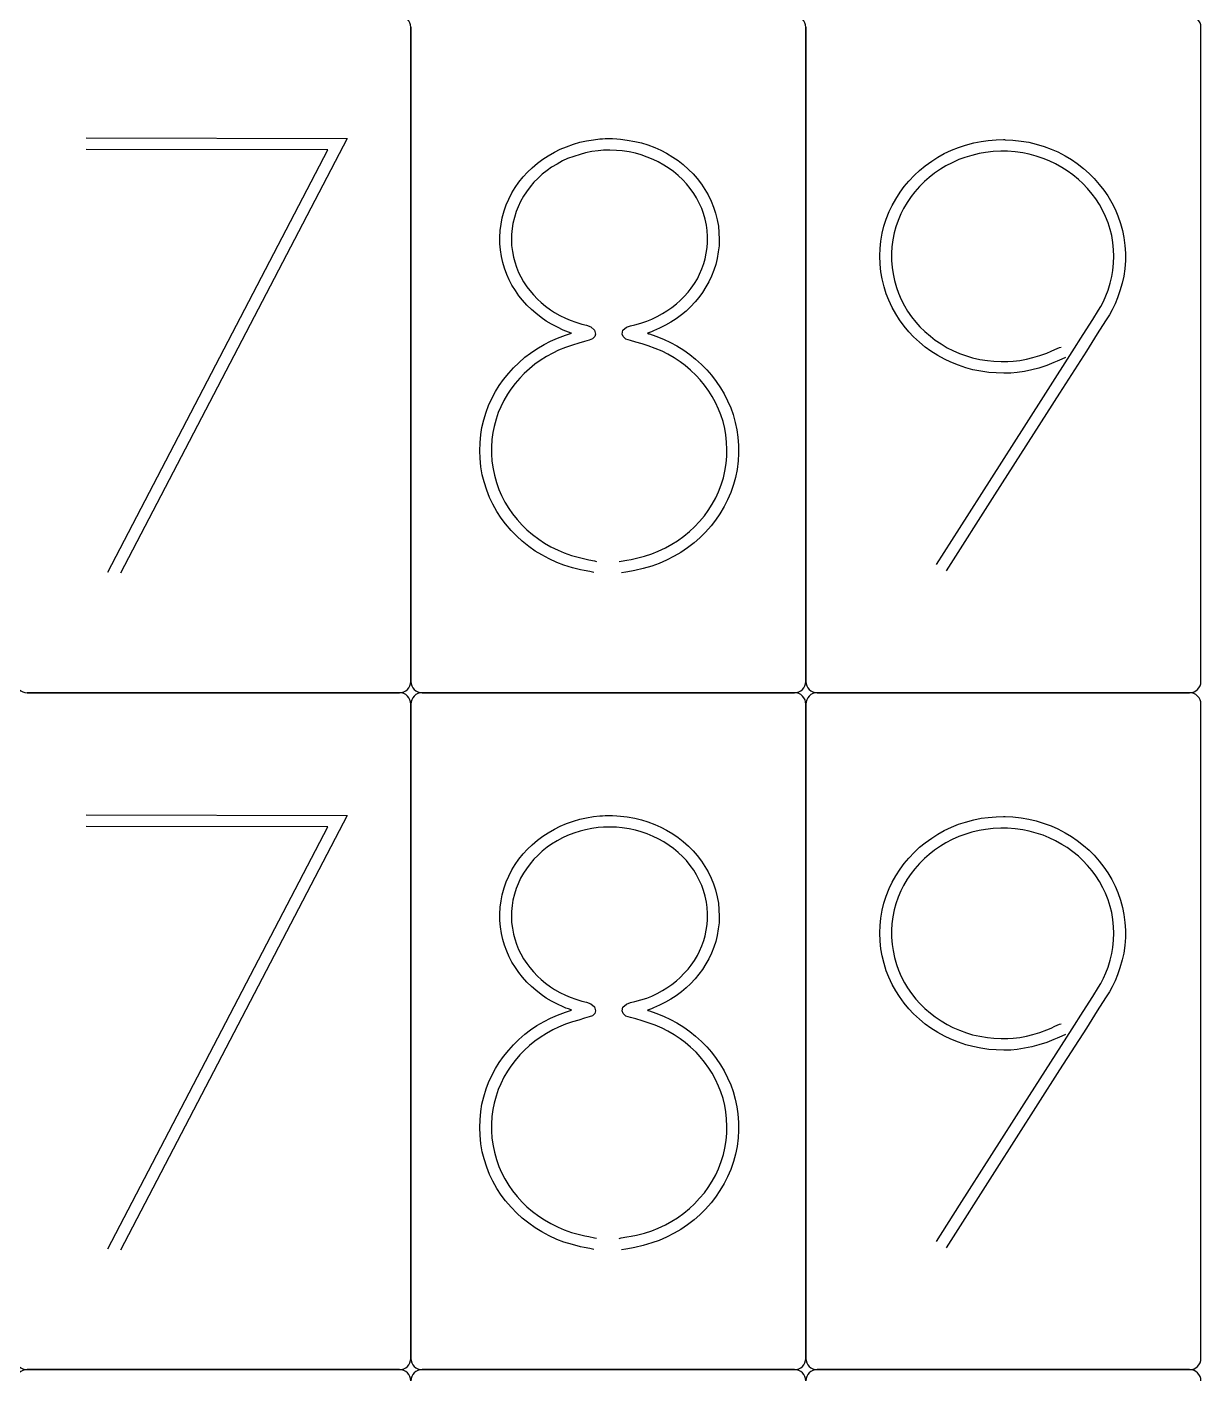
# Model space of a CAD drawing. Header units: millimetres. Extents: x -1 to 349, y -2 to 358.
# Drawn here: x 245 to 349, y 117 to 237 of the extents above; entities that cross this region are included whole.
import ezdxf

# ---------------------------------------------------------------- set-up
doc = ezdxf.new("R2010")
doc.units = ezdxf.units.MM

msp = doc.modelspace()

# ---------------------------------------------------------------- linework, layer by layer
for points in [[(279, 237), (279, 179)], [(279, 179), (279, 237)], [(314, 237), (314, 179)], [(314, 179), (314, 237)], [(349, 179), (349, 237)], [(250.22, 227.18), (273.35, 227.13)], [(273.35, 227.13), (253.27, 188.6)], [(293.98, 226.79), (294.55, 226.92)], [(294.55, 226.92), (295.19, 227.02)], [(295.19, 227.02), (295.74, 227.09)], [(295.74, 227.09), (295.97, 227.1)], [(295.97, 227.1), (296.22, 227.11)], [(296.22, 227.11), (296.49, 227.11)], [(296.49, 227.11), (296.87, 227.11)], [(296.87, 227.11), (297.24, 227.1)], [(297.24, 227.1), (297.57, 227.07)], [(297.57, 227.07), (298.17, 226.99)], [(298.17, 226.99), (298.84, 226.87)], [(298.84, 226.87), (299.43, 226.74)], [(328.87, 226.73), (329.52, 226.87)], [(329.52, 226.87), (330.15, 226.95)], [(330.15, 226.95), (330.85, 227.01)], [(330.85, 227.01), (331.52, 227.03)], [(331.52, 227.03), (331.56, 227.03)], [(331.56, 227.03), (331.61, 227.03)], [(331.61, 227.03), (331.65, 227.02)], [(331.65, 227.02), (332.33, 226.99)], [(332.33, 226.99), (333.08, 226.9)], [(333.08, 226.9), (333.75, 226.79)], [(271.66, 226.11), (250.22, 226.15)], [(252.16, 188.7), (271.66, 226.11)], [(291.16, 225.59), (291.72, 225.91)], [(291.72, 225.91), (292.24, 226.17)], [(292.24, 226.17), (292.78, 226.4)], [(292.78, 226.4), (293.41, 226.62)], [(293.41, 226.62), (293.98, 226.79)], [(293.99, 225.72), (293.43, 225.54)], [(294.47, 225.85), (293.99, 225.72)], [(295.04, 225.96), (294.47, 225.85)], [(295.59, 226.04), (295.04, 225.96)], [(296.06, 226.08), (295.59, 226.04)], [(296.63, 226.08), (296.06, 226.08)], [(297.22, 226.07), (296.63, 226.08)], [(297.73, 226.02), (297.22, 226.07)], [(298.33, 225.93), (297.73, 226.02)], [(298.91, 225.81), (298.33, 225.93)], [(299.4, 225.67), (298.91, 225.81)], [(299.95, 225.48), (299.4, 225.67)], [(299.43, 226.74), (300, 226.56)], [(300, 226.56), (300.61, 226.32)], [(300.61, 226.32), (301.15, 226.09)], [(301.15, 226.09), (301.66, 225.82)], [(301.66, 225.82), (302.21, 225.48)], [(325.68, 225.47), (326.26, 225.78)], [(326.26, 225.78), (326.91, 226.09)], [(326.91, 226.09), (327.51, 226.34)], [(327.51, 226.34), (328.15, 226.54)], [(328.71, 225.63), (328.08, 225.44)], [(328.15, 226.54), (328.87, 226.73)], [(329.36, 225.79), (328.71, 225.63)], [(329.92, 225.89), (329.36, 225.79)], [(330.59, 225.96), (329.92, 225.89)], [(331.28, 225.99), (330.59, 225.96)], [(331.86, 225.99), (331.28, 225.99)], [(332.54, 225.93), (331.86, 225.99)], [(333.21, 225.84), (332.54, 225.93)], [(333.77, 225.73), (333.21, 225.84)], [(333.75, 226.79), (334.4, 226.63)], [(334.4, 225.56), (333.77, 225.73)], [(334.4, 226.63), (335.11, 226.42)], [(335.11, 226.42), (335.73, 226.19)], [(335.73, 226.19), (336.32, 225.93)], [(336.32, 225.93), (336.96, 225.59)], [(289.33, 224.14), (289.75, 224.53)], [(289.75, 224.53), (290.23, 224.94)], [(290.23, 224.94), (290.68, 225.28)], [(290.68, 225.28), (291.16, 225.59)], [(291.47, 224.57), (291.08, 224.3)], [(291.95, 224.86), (291.47, 224.57)], [(292.45, 225.13), (291.95, 224.86)], [(292.89, 225.34), (292.45, 225.13)], [(293.43, 225.54), (292.89, 225.34)], [(300.48, 225.26), (299.95, 225.48)], [(300.92, 225.05), (300.48, 225.26)], [(301.41, 224.77), (300.92, 225.05)], [(301.88, 224.47), (301.41, 224.77)], [(302.27, 224.19), (301.88, 224.47)], [(302.21, 225.48), (302.69, 225.16)], [(302.69, 225.16), (303.13, 224.81)], [(303.13, 224.81), (303.6, 224.39)], [(324.06, 224.3), (324.57, 224.7)], [(324.57, 224.7), (325.15, 225.12)], [(325.15, 225.12), (325.68, 225.47)], [(325.93, 224.41), (325.41, 224.05)], [(326.4, 224.69), (325.93, 224.41)], [(326.97, 224.98), (326.4, 224.69)], [(327.56, 225.25), (326.97, 224.98)], [(328.08, 225.44), (327.56, 225.25)], [(335.03, 225.36), (334.4, 225.56)], [(335.55, 225.15), (335.03, 225.36)], [(336.12, 224.87), (335.55, 225.15)], [(336.69, 224.56), (336.12, 224.87)], [(337.15, 224.27), (336.69, 224.56)], [(336.96, 225.59), (337.53, 225.26)], [(337.53, 225.26), (338.05, 224.9)], [(338.05, 224.9), (338.61, 224.46)], [(338.61, 224.46), (339.1, 224.03)], [(288.25, 222.78), (288.57, 223.24)], [(288.57, 223.24), (288.96, 223.72)], [(288.96, 223.72), (289.33, 224.14)], [(289.91, 223.25), (289.57, 222.84)], [(290.24, 223.58), (289.91, 223.25)], [(290.65, 223.95), (290.24, 223.58)], [(291.08, 224.3), (290.65, 223.95)], [(302.69, 223.83), (302.27, 224.19)], [(303.09, 223.46), (302.69, 223.83)], [(303.41, 223.12), (303.09, 223.46)], [(303.6, 224.39), (304.01, 223.99)], [(304.01, 223.99), (304.37, 223.57)], [(304.37, 223.57), (304.75, 223.08)], [(322.7, 222.86), (323.12, 223.35)], [(323.12, 223.35), (323.61, 223.87)], [(323.61, 223.87), (324.06, 224.3)], [(324.51, 223.31), (324.07, 222.86)], [(324.91, 223.66), (324.51, 223.31)], [(325.41, 224.05), (324.91, 223.66)], [(337.65, 223.9), (337.15, 224.27)], [(338.15, 223.5), (337.65, 223.9)], [(338.55, 223.13), (338.15, 223.5)], [(339.1, 224.03), (339.53, 223.59)], [(339.53, 223.59), (340, 223.06)], [(287.68, 221.75), (287.96, 222.3)], [(287.96, 222.3), (288.25, 222.78)], [(288.99, 222.02), (288.73, 221.55)], [(289.24, 222.4), (288.99, 222.02)], [(289.57, 222.84), (289.24, 222.4)], [(303.74, 222.7), (303.41, 223.12)], [(304.06, 222.26), (303.74, 222.7)], [(304.31, 221.87), (304.06, 222.26)], [(304.75, 223.08), (305.06, 222.61)], [(305.06, 222.61), (305.34, 222.13)], [(305.34, 222.13), (305.61, 221.57)], [(321.96, 221.76), (322.34, 222.36)], [(322.34, 222.36), (322.7, 222.86)], [(323.65, 222.4), (323.33, 221.98)], [(324.07, 222.86), (323.65, 222.4)], [(338.96, 222.69), (338.55, 223.13)], [(339.37, 222.2), (338.96, 222.69)], [(339.69, 221.77), (339.37, 222.2)], [(340, 223.06), (340.4, 222.55)], [(340.4, 222.55), (340.75, 222.04)], [(340.75, 222.04), (341.1, 221.43)], [(287.27, 220.7), (287.45, 221.23)], [(287.45, 221.23), (287.68, 221.75)], [(288.5, 221.07), (288.33, 220.64)], [(288.73, 221.55), (288.5, 221.07)], [(304.55, 221.4), (304.31, 221.87)], [(304.77, 220.91), (304.55, 221.4)], [(304.93, 220.48), (304.77, 220.91)], [(305.61, 221.57), (305.82, 221.05)], [(305.82, 221.05), (305.99, 220.52)], [(321.38, 220.64), (321.64, 221.2)], [(321.64, 221.2), (321.96, 221.76)], [(322.66, 220.92), (322.42, 220.45)], [(322.98, 221.46), (322.66, 220.92)], [(323.33, 221.98), (322.98, 221.46)], [(340.01, 221.26), (339.69, 221.77)], [(340.32, 220.71), (340.01, 221.26)], [(341.1, 221.43), (341.4, 220.85)], [(341.4, 220.85), (341.64, 220.28)], [(286.99, 219.54), (287.1, 220.1)], [(287.1, 220.1), (287.27, 220.7)], [(288.05, 219.6), (287.97, 219.15)], [(288.17, 220.13), (288.05, 219.6)], [(288.33, 220.64), (288.17, 220.13)], [(305.07, 219.97), (304.93, 220.48)], [(305.19, 219.43), (305.07, 219.97)], [(305.99, 220.52), (306.14, 219.91)], [(306.14, 219.91), (306.25, 219.34)], [(320.92, 219.35), (321.12, 219.97)], [(321.12, 219.97), (321.38, 220.64)], [(322.18, 219.87), (321.97, 219.29)], [(322.42, 220.45), (322.18, 219.87)], [(340.55, 220.22), (340.32, 220.71)], [(340.77, 219.65), (340.55, 220.22)], [(340.97, 219.05), (340.77, 219.65)], [(341.64, 220.28), (341.87, 219.6)], [(341.87, 219.6), (342.05, 218.97)], [(286.89, 218.36), (286.92, 218.98)], [(286.92, 218.98), (286.99, 219.54)], [(287.93, 218.61), (287.91, 218.08)], [(287.97, 219.15), (287.93, 218.61)], [(305.25, 218.97), (305.19, 219.43)], [(305.29, 218.44), (305.25, 218.97)], [(305.29, 217.91), (305.29, 218.44)], [(306.25, 219.34), (306.3, 218.79)], [(306.3, 218.79), (306.32, 218.16)], [(320.65, 218.02), (320.77, 218.74)], [(320.77, 218.74), (320.92, 219.35)], [(321.83, 218.77), (321.71, 218.15)], [(321.97, 219.29), (321.83, 218.77)], [(341.1, 218.52), (340.97, 219.05)], [(341.2, 217.91), (341.1, 218.52)], [(342.05, 218.97), (342.17, 218.35)], [(286.89, 217.8), (286.89, 218.36)], [(286.94, 217.26), (286.89, 217.8)], [(287.03, 216.67), (286.94, 217.26)], [(287.91, 218.08), (287.93, 217.63)], [(287.93, 217.63), (288, 217.12)], [(305.18, 216.95), (305.26, 217.46)], [(305.26, 217.46), (305.29, 217.91)], [(306.31, 217.6), (306.24, 217.07)], [(306.32, 218.16), (306.31, 217.6)], [(320.56, 216.71), (320.58, 217.36)], [(320.58, 217.36), (320.65, 218.02)], [(321.62, 217.51), (321.59, 216.96)], [(321.71, 218.15), (321.62, 217.51)], [(341.27, 217.26), (341.2, 217.91)], [(341.29, 216.7), (341.27, 217.26)], [(342.17, 218.35), (342.27, 217.63)], [(342.27, 217.63), (342.32, 216.95)], [(287.14, 216.13), (287.03, 216.67)], [(287.3, 215.63), (287.14, 216.13)], [(288, 217.12), (288.09, 216.61)], [(288.09, 216.61), (288.2, 216.19)], [(288.2, 216.19), (288.36, 215.71)], [(304.78, 215.56), (304.96, 216.03)], [(304.96, 216.03), (305.08, 216.45)], [(305.08, 216.45), (305.18, 216.95)], [(306.14, 216.48), (306.01, 215.95)], [(306.24, 217.07), (306.14, 216.48)], [(320.58, 215.98), (320.56, 216.71)], [(321.59, 216.96), (321.6, 216.32)], [(321.6, 216.32), (321.64, 215.68)], [(341.2, 215.43), (341.26, 216.08)], [(341.26, 216.08), (341.29, 216.7)], [(342.31, 216.31), (342.25, 215.58)], [(342.32, 216.95), (342.31, 216.31)], [(287.5, 215.08), (287.3, 215.63)], [(287.72, 214.59), (287.5, 215.08)], [(288.36, 215.71), (288.55, 215.24)], [(288.55, 215.24), (288.74, 214.85)], [(288.74, 214.85), (288.99, 214.42)], [(304.39, 214.7), (304.58, 215.09)], [(304.58, 215.09), (304.78, 215.56)], [(305.63, 214.91), (305.4, 214.42)], [(305.85, 215.45), (305.63, 214.91)], [(306.01, 215.95), (305.85, 215.45)], [(320.64, 215.31), (320.58, 215.98)], [(320.76, 214.69), (320.64, 215.31)], [(321.64, 215.68), (321.72, 215.14)], [(321.72, 215.14), (321.85, 214.53)], [(340.96, 214.3), (341.11, 214.89)], [(341.11, 214.89), (341.2, 215.43)], [(342.17, 214.92), (342.03, 214.31)], [(342.25, 215.58), (342.17, 214.92)], [(287.96, 214.13), (287.72, 214.59)], [(288.27, 213.64), (287.96, 214.13)], [(288.57, 213.19), (288.27, 213.64)], [(288.99, 214.42), (289.27, 213.99)], [(289.27, 213.99), (289.53, 213.64)], [(289.53, 213.64), (289.86, 213.26)], [(303.57, 213.51), (303.84, 213.85)], [(303.84, 213.85), (304.12, 214.27)], [(304.12, 214.27), (304.39, 214.7)], [(305.15, 213.97), (304.83, 213.48)], [(305.4, 214.42), (305.15, 213.97)], [(320.93, 213.99), (320.76, 214.69)], [(321.12, 213.36), (320.93, 213.99)], [(321.85, 214.53), (322.02, 213.92)], [(322.02, 213.92), (322.2, 213.41)], [(340.58, 213.18), (340.77, 213.68)], [(340.77, 213.68), (340.96, 214.3)], [(341.83, 213.62), (341.62, 212.99)], [(342.03, 214.31), (341.83, 213.62)], [(288.9, 212.79), (288.57, 213.19)], [(289.29, 212.35), (288.9, 212.79)], [(289.86, 213.26), (290.22, 212.88)], [(290.22, 212.88), (290.54, 212.58)], [(290.54, 212.58), (290.94, 212.25)], [(302.12, 212.14), (302.53, 212.46)], [(302.53, 212.46), (302.86, 212.76)], [(302.86, 212.76), (303.23, 213.13)], [(303.23, 213.13), (303.57, 213.51)], [(304.18, 212.64), (303.77, 212.21)], [(304.52, 213.04), (304.18, 212.64)], [(304.83, 213.48), (304.52, 213.04)], [(321.35, 212.79), (321.12, 213.36)], [(321.65, 212.15), (321.35, 212.79)], [(322.2, 213.41), (322.45, 212.85)], [(322.45, 212.85), (322.73, 212.29)], [(340.13, 212.24), (340.36, 212.69)], [(340.36, 212.69), (340.58, 213.18)], [(341.39, 212.46), (341.13, 211.93)], [(341.62, 212.99), (341.39, 212.46)], [(289.68, 211.97), (289.29, 212.35)], [(290.07, 211.63), (289.68, 211.97)], [(290.54, 211.26), (290.07, 211.63)], [(291, 210.94), (290.54, 211.26)], [(290.94, 212.25), (291.37, 211.94)], [(291.37, 211.94), (291.74, 211.69)], [(291.74, 211.69), (292.2, 211.44)], [(292.2, 211.44), (292.69, 211.19)], [(300.34, 211.11), (300.83, 211.35)], [(300.83, 211.35), (301.3, 211.6)], [(301.3, 211.6), (301.69, 211.84)], [(301.69, 211.84), (302.12, 212.14)], [(302.98, 211.5), (302.5, 211.14)], [(303.38, 211.83), (302.98, 211.5)], [(303.77, 212.21), (303.38, 211.83)], [(321.96, 211.57), (321.65, 212.15)], [(322.29, 211.06), (321.96, 211.57)], [(322.73, 212.29), (323.01, 211.83)], [(323.01, 211.83), (323.36, 211.33)], [(323.36, 211.33), (323.75, 210.84)], [(339.41, 211.07), (339.93, 211.9)], [(339.93, 211.9), (340.13, 212.24)], [(340.9, 211.5), (340.55, 210.95)], [(341.13, 211.93), (340.9, 211.5)], [(291.45, 210.67), (291, 210.94)], [(291.99, 210.39), (291.45, 210.67)], [(292.5, 210.15), (291.99, 210.39)], [(292.73, 210.05), (292.5, 210.15)], [(292.69, 211.19), (293.12, 211.01)], [(292.96, 209.97), (292.73, 210.05)], [(293.12, 211.01), (293.63, 210.83)], [(293.63, 210.83), (294.16, 210.67)], [(294.16, 210.67), (294.57, 210.57)], [(294.57, 210.57), (294.96, 210.43)], [(294.96, 210.43), (295.28, 210.15)], [(295.28, 210.15), (295.36, 209.79)], [(297.73, 209.79), (297.79, 210.13)], [(297.79, 210.13), (298.1, 210.4)], [(298.1, 210.4), (298.45, 210.53)], [(298.45, 210.53), (298.85, 210.62)], [(298.85, 210.62), (299.39, 210.77)], [(299.39, 210.77), (299.91, 210.94)], [(299.91, 210.94), (300.34, 211.11)], [(300.5, 210.07), (300.32, 209.99)], [(301.02, 210.3), (300.5, 210.07)], [(301.57, 210.57), (301.02, 210.3)], [(302.03, 210.83), (301.57, 210.57)], [(302.5, 211.14), (302.03, 210.83)], [(322.71, 210.49), (322.29, 211.06)], [(323.12, 209.98), (322.71, 210.49)], [(323.75, 210.84), (324.1, 210.44)], [(324.1, 210.44), (324.55, 210.01)], [(324.55, 210.01), (325.03, 209.59)], [(338.56, 209.74), (339.41, 211.07)], [(340.55, 210.95), (339.81, 209.8)], [(290.17, 208.49), (290.8, 208.86)], [(290.8, 208.86), (291.37, 209.16)], [(291.37, 209.16), (291.99, 209.43)], [(291.99, 209.43), (292.69, 209.69)], [(292.69, 209.69), (293.24, 209.87)], [(293.33, 208.82), (292.71, 208.61)], [(293.21, 209.88), (292.96, 209.97)], [(293.24, 209.87), (293.21, 209.88)], [(293.88, 208.98), (293.33, 208.82)], [(294.4, 209.14), (293.88, 208.98)], [(294.81, 209.26), (294.4, 209.14)], [(295.1, 209.37), (294.81, 209.26)], [(295.29, 209.57), (295.1, 209.37)], [(295.36, 209.79), (295.29, 209.57)], [(297.8, 209.57), (297.73, 209.79)], [(298.04, 209.34), (297.8, 209.57)], [(298.45, 209.21), (298.04, 209.34)], [(298.94, 209.08), (298.45, 209.21)], [(299.5, 208.92), (298.94, 209.08)], [(300.04, 208.75), (299.5, 208.92)], [(300.15, 209.93), (299.96, 209.87)], [(299.96, 209.87), (300, 209.84)], [(300, 209.84), (300.07, 209.82)], [(300.07, 209.82), (300.14, 209.8)], [(300.14, 209.8), (300.7, 209.61)], [(300.32, 209.99), (300.15, 209.93)], [(300.7, 209.61), (301.39, 209.33)], [(301.39, 209.33), (302.01, 209.05)], [(302.01, 209.05), (302.56, 208.74)], [(323.55, 209.54), (323.12, 209.98)], [(324.07, 209.06), (323.55, 209.54)], [(324.57, 208.63), (324.07, 209.06)], [(325.03, 209.59), (325.45, 209.26)], [(325.45, 209.26), (325.98, 208.91)], [(325.98, 208.91), (326.53, 208.58)], [(337.58, 208.21), (338.56, 209.74)], [(339.81, 209.8), (338.85, 208.28)], [(288.57, 207.25), (289.11, 207.73)], [(289.11, 207.73), (289.61, 208.11)], [(289.61, 208.11), (290.17, 208.49)], [(291.02, 207.8), (290.46, 207.45)], [(291.57, 208.11), (291.02, 207.8)], [(292.09, 208.36), (291.57, 208.11)], [(292.71, 208.61), (292.09, 208.36)], [(300.65, 208.52), (300.04, 208.75)], [(301.27, 208.26), (300.65, 208.52)], [(301.77, 208.01), (301.27, 208.26)], [(302.32, 207.68), (301.77, 208.01)], [(302.87, 207.32), (302.32, 207.68)], [(302.56, 208.74), (303.18, 208.35)], [(303.18, 208.35), (303.73, 207.97)], [(303.73, 207.97), (304.22, 207.57)], [(325.07, 208.27), (324.57, 208.63)], [(325.68, 207.89), (325.07, 208.27)], [(326.27, 207.56), (325.68, 207.89)], [(326.53, 208.58), (327.02, 208.33)], [(327.02, 208.33), (327.61, 208.08)], [(327.61, 208.08), (328.23, 207.85)], [(328.23, 207.85), (328.77, 207.69)], [(328.77, 207.69), (329.41, 207.55)], [(333.33, 201.55), (337.58, 208.21)], [(333.56, 207.57), (334.11, 207.7)], [(334.11, 207.7), (334.72, 207.89)], [(334.72, 207.89), (335.35, 208.11)], [(335.35, 208.11), (335.73, 208.28)], [(335.73, 208.28), (336.07, 208.43)], [(336.07, 208.43), (336.47, 208.61)], [(336.47, 208.61), (336.61, 208.64)], [(338.85, 208.28), (336.48, 204.56)], [(337, 207.72), (336.67, 207.57)], [(287.67, 206.33), (288.09, 206.79)], [(288.09, 206.79), (288.57, 207.25)], [(289.52, 206.72), (289.03, 206.28)], [(290, 207.12), (289.52, 206.72)], [(290.46, 207.45), (290, 207.12)], [(303.32, 206.99), (302.87, 207.32)], [(303.79, 206.58), (303.32, 206.99)], [(304.27, 206.13), (303.79, 206.58)], [(304.22, 207.57), (304.75, 207.09)], [(304.75, 207.09), (305.22, 206.62)], [(305.22, 206.62), (305.63, 206.15)], [(326.83, 207.29), (326.27, 207.56)], [(327.51, 207.02), (326.83, 207.29)], [(328.16, 206.79), (327.51, 207.02)], [(328.78, 206.63), (328.16, 206.79)], [(329.51, 206.49), (328.78, 206.63)], [(329.41, 207.55), (330.08, 207.44)], [(330.22, 206.38), (329.51, 206.49)], [(330.08, 207.44), (330.66, 207.38)], [(330.66, 207.38), (331.29, 207.35)], [(331.29, 207.35), (331.9, 207.35)], [(331.9, 207.35), (332.38, 207.38)], [(332.38, 207.38), (332.95, 207.45)], [(333.38, 206.48), (332.71, 206.38)], [(332.95, 207.45), (333.56, 207.57)], [(334.03, 206.61), (333.38, 206.48)], [(334.64, 206.78), (334.03, 206.61)], [(335.34, 207.01), (334.64, 206.78)], [(335.98, 207.26), (335.34, 207.01)], [(336.26, 207.39), (335.98, 207.26)], [(336.67, 207.57), (336.26, 207.39)], [(286.51, 204.7), (286.83, 205.23)], [(286.83, 205.23), (287.22, 205.77)], [(287.22, 205.77), (287.67, 206.33)], [(288.25, 205.41), (287.86, 204.9)], [(288.65, 205.89), (288.25, 205.41)], [(289.03, 206.28), (288.65, 205.89)], [(304.64, 205.73), (304.27, 206.13)], [(305.03, 205.25), (304.64, 205.73)], [(305.41, 204.73), (305.03, 205.25)], [(305.63, 206.15), (306.06, 205.58)], [(306.06, 205.58), (306.44, 205.03)], [(330.86, 206.34), (330.22, 206.38)], [(331.55, 206.32), (330.86, 206.34)], [(332.17, 206.33), (331.55, 206.32)], [(332.71, 206.38), (332.17, 206.33)], [(285.89, 203.46), (286.17, 204.07)], [(286.17, 204.07), (286.51, 204.7)], [(287.55, 204.45), (287.25, 203.91)], [(287.86, 204.9), (287.55, 204.45)], [(305.7, 204.27), (305.41, 204.73)], [(305.99, 203.72), (305.7, 204.27)], [(306.44, 205.03), (306.75, 204.5)], [(306.75, 204.5), (307.07, 203.86)], [(336.48, 204.56), (330.72, 195.53)], [(285.46, 202.18), (285.67, 202.88)], [(285.67, 202.88), (285.89, 203.46)], [(286.75, 202.83), (286.55, 202.24)], [(286.96, 203.33), (286.75, 202.83)], [(287.25, 203.91), (286.96, 203.33)], [(306.27, 203.14), (305.99, 203.72)], [(306.47, 202.63), (306.27, 203.14)], [(307.07, 203.86), (307.34, 203.25)], [(307.34, 203.25), (307.55, 202.66)], [(285.3, 201.52), (285.46, 202.18)], [(286.38, 201.61), (286.26, 201.07)], [(286.55, 202.24), (286.38, 201.61)], [(306.66, 202.04), (306.47, 202.63)], [(306.82, 201.41), (306.66, 202.04)], [(307.55, 202.66), (307.74, 201.96)], [(307.74, 201.96), (307.89, 201.3)], [(285.13, 200.15), (285.2, 200.89)], [(285.2, 200.89), (285.3, 201.52)], [(286.18, 200.43), (286.14, 199.76)], [(286.26, 201.07), (286.18, 200.43)], [(306.92, 200.86), (306.82, 201.41)], [(306.98, 200.22), (306.92, 200.86)], [(307.89, 201.3), (307.98, 200.66)], [(307.98, 200.66), (308.03, 199.92)], [(327.61, 192.57), (333.33, 201.55)], [(285.1, 199.45), (285.13, 200.15)], [(285.13, 198.78), (285.1, 199.45)], [(286.14, 199.76), (286.14, 199.18)], [(307.01, 199.55), (306.98, 200.22)], [(307, 198.96), (307.01, 199.55)], [(308.04, 199.21), (308, 198.55)], [(308.03, 199.92), (308.04, 199.21)], [(285.21, 198.02), (285.13, 198.78)], [(285.33, 197.32), (285.21, 198.02)], [(286.14, 199.18), (286.19, 198.52)], [(286.19, 198.52), (286.28, 197.84)], [(306.83, 197.63), (306.93, 198.31)], [(306.93, 198.31), (307, 198.96)], [(308, 198.55), (307.9, 197.79)], [(285.49, 196.68), (285.33, 197.32)], [(286.28, 197.84), (286.4, 197.27)], [(286.4, 197.27), (286.58, 196.64)], [(306.5, 196.44), (306.7, 197.06)], [(306.7, 197.06), (306.83, 197.63)], [(307.77, 197.09), (307.59, 196.45)], [(307.9, 197.79), (307.77, 197.09)], [(285.72, 195.96), (285.49, 196.68)], [(285.98, 195.3), (285.72, 195.96)], [(286.58, 196.64), (286.81, 196)], [(286.81, 196), (287.03, 195.47)], [(306.02, 195.28), (306.26, 195.81)], [(306.26, 195.81), (306.5, 196.44)], [(307.34, 195.74), (307.07, 195.09)], [(307.59, 196.45), (307.34, 195.74)], [(286.26, 194.72), (285.98, 195.3)], [(286.63, 194.07), (286.26, 194.72)], [(287.03, 195.47), (287.34, 194.9)], [(287.34, 194.9), (287.68, 194.32)], [(305.34, 194.15), (305.71, 194.72)], [(305.71, 194.72), (306.02, 195.28)], [(306.77, 194.51), (306.39, 193.87)], [(307.07, 195.09), (306.77, 194.51)], [(330.72, 195.53), (326.44, 188.81)], [(287.01, 193.47), (286.63, 194.07)], [(287.4, 192.96), (287.01, 193.47)], [(287.68, 194.32), (288.01, 193.85)], [(288.01, 193.85), (288.42, 193.35)], [(288.42, 193.35), (288.87, 192.84)], [(304.59, 193.19), (305.01, 193.68)], [(305.01, 193.68), (305.34, 194.15)], [(306, 193.28), (305.6, 192.78)], [(306.39, 193.87), (306, 193.28)], [(287.89, 192.39), (287.4, 192.96)], [(288.38, 191.88), (287.89, 192.39)], [(288.87, 192.84), (289.29, 192.44)], [(289.29, 192.44), (289.79, 192.02)], [(289.79, 192.02), (290.34, 191.6)], [(303.19, 191.88), (303.7, 192.29)], [(303.7, 192.29), (304.12, 192.69)], [(304.12, 192.69), (304.59, 193.19)], [(305.1, 192.22), (304.6, 191.72)], [(305.6, 192.78), (305.1, 192.22)], [(325.58, 189.36), (327.61, 192.57)], [(288.86, 191.44), (288.38, 191.88)], [(289.45, 190.97), (288.86, 191.44)], [(290.03, 190.56), (289.45, 190.97)], [(290.34, 191.6), (290.83, 191.27)], [(290.83, 191.27), (291.41, 190.94)], [(291.41, 190.94), (292.04, 190.63)], [(300.91, 190.54), (301.55, 190.84)], [(301.55, 190.84), (302.13, 191.16)], [(302.13, 191.16), (302.63, 191.47)], [(302.63, 191.47), (303.19, 191.88)], [(303.5, 190.83), (302.91, 190.43)], [(304.1, 191.29), (303.5, 190.83)], [(304.6, 191.72), (304.1, 191.29)], [(290.6, 190.22), (290.03, 190.56)], [(291.27, 189.86), (290.6, 190.22)], [(291.93, 189.55), (291.27, 189.86)], [(292.04, 190.63), (292.59, 190.39)], [(292.59, 190.39), (293.23, 190.17)], [(293.23, 190.17), (293.93, 189.98)], [(293.93, 189.98), (294.41, 189.87)], [(294.41, 189.87), (294.78, 189.79)], [(294.78, 189.79), (295.28, 189.69)], [(295.28, 189.69), (295.44, 189.64)], [(297.47, 189.62), (297.64, 189.67)], [(297.64, 189.67), (298.13, 189.76)], [(298.13, 189.76), (298.51, 189.82)], [(298.51, 189.82), (299, 189.92)], [(299, 189.92), (299.7, 190.11)], [(299.7, 190.11), (300.35, 190.31)], [(300.35, 190.31), (300.91, 190.54)], [(301.65, 189.75), (300.99, 189.46)], [(302.34, 190.1), (301.65, 189.75)], [(302.91, 190.43), (302.34, 190.1)], [(292.56, 189.31), (291.93, 189.55)], [(293.31, 189.08), (292.56, 189.31)], [(294.04, 188.89), (293.31, 189.08)], [(294.35, 188.83), (294.04, 188.89)], [(294.85, 188.73), (294.35, 188.83)], [(295.22, 188.65), (294.85, 188.73)], [(298.05, 188.69), (297.67, 188.63)], [(298.54, 188.78), (298.05, 188.69)], [(298.86, 188.84), (298.54, 188.78)], [(299.59, 189.01), (298.86, 188.84)], [(300.35, 189.23), (299.59, 189.01)], [(300.99, 189.46), (300.35, 189.23)], [(278, 178), (245, 178)], [(245, 178), (278, 178)], [(313, 178), (280, 178)], [(280, 178), (313, 178)], [(348, 178), (315, 178)], [(315, 178), (348, 178)], [(279, 177), (279, 119)], [(279, 119), (279, 177)], [(314, 177), (314, 119)], [(314, 119), (314, 177)], [(349, 119), (349, 177)], [(250.22, 167.18), (273.35, 167.13)], [(273.35, 167.13), (253.27, 128.6)], [(293.98, 166.79), (294.55, 166.92)], [(294.55, 166.92), (295.19, 167.02)], [(295.19, 167.02), (295.74, 167.09)], [(295.74, 167.09), (295.97, 167.1)], [(295.97, 167.1), (296.22, 167.11)], [(296.22, 167.11), (296.49, 167.11)], [(296.49, 167.11), (296.87, 167.11)], [(296.87, 167.11), (297.24, 167.1)], [(297.24, 167.1), (297.57, 167.07)], [(297.57, 167.07), (298.17, 166.99)], [(298.17, 166.99), (298.84, 166.87)], [(298.84, 166.87), (299.43, 166.74)], [(328.87, 166.73), (329.52, 166.87)], [(329.52, 166.87), (330.15, 166.95)], [(330.15, 166.95), (330.85, 167)], [(330.85, 167), (331.52, 167.03)], [(331.52, 167.03), (331.56, 167.03)], [(331.56, 167.03), (331.61, 167.03)], [(331.61, 167.03), (331.65, 167.02)], [(331.65, 167.02), (332.33, 166.99)], [(332.33, 166.99), (333.08, 166.9)], [(333.08, 166.9), (333.75, 166.79)], [(271.66, 166.11), (250.22, 166.15)], [(252.16, 128.7), (271.66, 166.11)], [(291.16, 165.59), (291.72, 165.91)], [(291.72, 165.91), (292.24, 166.17)], [(292.24, 166.17), (292.78, 166.4)], [(292.78, 166.4), (293.41, 166.62)], [(293.41, 166.62), (293.98, 166.79)], [(293.99, 165.72), (293.43, 165.54)], [(294.47, 165.85), (293.99, 165.72)], [(295.04, 165.96), (294.47, 165.85)], [(295.59, 166.04), (295.04, 165.96)], [(296.06, 166.08), (295.59, 166.04)], [(296.63, 166.08), (296.06, 166.08)], [(297.22, 166.07), (296.63, 166.08)], [(297.73, 166.02), (297.22, 166.07)], [(298.33, 165.93), (297.73, 166.02)], [(298.91, 165.81), (298.33, 165.93)], [(299.4, 165.67), (298.91, 165.81)], [(299.95, 165.48), (299.4, 165.67)], [(299.43, 166.74), (300, 166.56)], [(300, 166.56), (300.61, 166.32)], [(300.61, 166.32), (301.15, 166.09)], [(301.15, 166.09), (301.66, 165.82)], [(301.66, 165.82), (302.21, 165.48)], [(325.68, 165.47), (326.26, 165.78)], [(326.26, 165.78), (326.91, 166.09)], [(326.91, 166.09), (327.51, 166.34)], [(327.51, 166.34), (328.15, 166.54)], [(328.71, 165.63), (328.08, 165.44)], [(328.15, 166.54), (328.87, 166.73)], [(329.36, 165.79), (328.71, 165.63)], [(329.92, 165.89), (329.36, 165.79)], [(330.59, 165.96), (329.92, 165.89)], [(331.28, 165.99), (330.59, 165.96)], [(331.86, 165.99), (331.28, 165.99)], [(332.54, 165.93), (331.86, 165.99)], [(333.21, 165.84), (332.54, 165.93)], [(333.77, 165.73), (333.21, 165.84)], [(333.75, 166.79), (334.4, 166.63)], [(334.4, 165.56), (333.77, 165.73)], [(334.4, 166.63), (335.11, 166.42)], [(335.11, 166.42), (335.73, 166.19)], [(335.73, 166.19), (336.32, 165.93)], [(336.32, 165.93), (336.96, 165.59)], [(289.33, 164.14), (289.75, 164.53)], [(289.75, 164.53), (290.23, 164.94)], [(290.23, 164.94), (290.68, 165.28)], [(290.68, 165.28), (291.16, 165.59)], [(291.47, 164.57), (291.08, 164.3)], [(291.95, 164.86), (291.47, 164.57)], [(292.45, 165.13), (291.95, 164.86)], [(292.89, 165.34), (292.45, 165.13)], [(293.43, 165.54), (292.89, 165.34)], [(300.48, 165.26), (299.95, 165.48)], [(300.92, 165.05), (300.48, 165.26)], [(301.41, 164.77), (300.92, 165.05)], [(301.88, 164.47), (301.41, 164.77)], [(302.27, 164.19), (301.88, 164.47)], [(302.21, 165.48), (302.69, 165.16)], [(302.69, 165.16), (303.13, 164.81)], [(303.13, 164.81), (303.6, 164.39)], [(324.06, 164.3), (324.57, 164.7)], [(324.57, 164.7), (325.15, 165.12)], [(325.15, 165.12), (325.68, 165.47)], [(325.93, 164.41), (325.41, 164.05)], [(326.4, 164.69), (325.93, 164.41)], [(326.97, 164.98), (326.4, 164.69)], [(327.56, 165.25), (326.97, 164.98)], [(328.08, 165.44), (327.56, 165.25)], [(335.03, 165.36), (334.4, 165.56)], [(335.55, 165.15), (335.03, 165.36)], [(336.12, 164.87), (335.55, 165.15)], [(336.69, 164.56), (336.12, 164.87)], [(337.15, 164.27), (336.69, 164.56)], [(336.96, 165.59), (337.53, 165.26)], [(337.53, 165.26), (338.05, 164.9)], [(338.05, 164.9), (338.61, 164.46)], [(338.61, 164.46), (339.1, 164.03)], [(288.25, 162.78), (288.57, 163.24)], [(288.57, 163.24), (288.96, 163.72)], [(288.96, 163.72), (289.33, 164.14)], [(289.91, 163.25), (289.57, 162.84)], [(290.24, 163.58), (289.91, 163.25)], [(290.65, 163.95), (290.24, 163.58)], [(291.08, 164.3), (290.65, 163.95)], [(302.69, 163.83), (302.27, 164.19)], [(303.09, 163.46), (302.69, 163.83)], [(303.41, 163.12), (303.09, 163.46)], [(303.6, 164.39), (304.01, 163.99)], [(304.01, 163.99), (304.37, 163.57)], [(304.37, 163.57), (304.75, 163.08)], [(322.7, 162.86), (323.12, 163.35)], [(323.12, 163.35), (323.61, 163.87)], [(323.61, 163.87), (324.06, 164.3)], [(324.51, 163.31), (324.07, 162.86)], [(324.91, 163.66), (324.51, 163.31)], [(325.41, 164.05), (324.91, 163.66)], [(337.65, 163.9), (337.15, 164.27)], [(338.15, 163.5), (337.65, 163.9)], [(338.55, 163.13), (338.15, 163.5)], [(339.1, 164.03), (339.53, 163.59)], [(339.53, 163.59), (340, 163.06)], [(287.68, 161.75), (287.96, 162.3)], [(287.96, 162.3), (288.25, 162.78)], [(288.99, 162.02), (288.73, 161.55)], [(289.24, 162.4), (288.99, 162.02)], [(289.57, 162.84), (289.24, 162.4)], [(303.74, 162.7), (303.41, 163.12)], [(304.06, 162.26), (303.74, 162.7)], [(304.31, 161.87), (304.06, 162.26)], [(304.75, 163.08), (305.06, 162.61)], [(305.06, 162.61), (305.34, 162.13)], [(305.34, 162.13), (305.61, 161.57)], [(321.96, 161.76), (322.34, 162.36)], [(322.34, 162.36), (322.7, 162.86)], [(323.65, 162.4), (323.33, 161.98)], [(324.07, 162.86), (323.65, 162.4)], [(338.96, 162.69), (338.55, 163.13)], [(339.37, 162.2), (338.96, 162.69)], [(339.69, 161.77), (339.37, 162.2)], [(340, 163.06), (340.4, 162.55)], [(340.4, 162.55), (340.75, 162.04)], [(340.75, 162.04), (341.1, 161.43)], [(287.27, 160.7), (287.45, 161.23)], [(287.45, 161.23), (287.68, 161.75)], [(288.5, 161.07), (288.33, 160.64)], [(288.73, 161.55), (288.5, 161.07)], [(304.55, 161.4), (304.31, 161.87)], [(304.77, 160.91), (304.55, 161.4)], [(304.93, 160.48), (304.77, 160.91)], [(305.61, 161.57), (305.82, 161.05)], [(305.82, 161.05), (305.99, 160.52)], [(321.38, 160.64), (321.64, 161.2)], [(321.64, 161.2), (321.96, 161.76)], [(322.66, 160.92), (322.42, 160.45)], [(322.98, 161.46), (322.66, 160.92)], [(323.33, 161.98), (322.98, 161.46)], [(340.01, 161.26), (339.69, 161.77)], [(340.32, 160.71), (340.01, 161.26)], [(341.1, 161.43), (341.4, 160.85)], [(341.4, 160.85), (341.64, 160.28)], [(286.99, 159.54), (287.1, 160.1)], [(287.1, 160.1), (287.27, 160.7)], [(288.05, 159.6), (287.97, 159.15)], [(288.17, 160.13), (288.05, 159.6)], [(288.33, 160.64), (288.17, 160.13)], [(305.07, 159.97), (304.93, 160.48)], [(305.19, 159.43), (305.07, 159.97)], [(305.99, 160.52), (306.14, 159.91)], [(306.14, 159.91), (306.25, 159.34)], [(320.92, 159.35), (321.12, 159.97)], [(321.12, 159.97), (321.38, 160.64)], [(322.18, 159.87), (321.97, 159.29)], [(322.42, 160.45), (322.18, 159.87)], [(340.55, 160.22), (340.32, 160.71)], [(340.77, 159.65), (340.55, 160.22)], [(340.97, 159.05), (340.77, 159.65)], [(341.64, 160.28), (341.87, 159.6)], [(341.87, 159.6), (342.05, 158.97)], [(286.89, 158.36), (286.92, 158.98)], [(286.92, 158.98), (286.99, 159.54)], [(287.93, 158.61), (287.91, 158.08)], [(287.97, 159.15), (287.93, 158.61)], [(305.25, 158.97), (305.19, 159.43)], [(305.29, 158.44), (305.25, 158.97)], [(305.29, 157.91), (305.29, 158.44)], [(306.25, 159.34), (306.3, 158.79)], [(306.3, 158.79), (306.32, 158.16)], [(320.65, 158.02), (320.77, 158.74)], [(320.77, 158.74), (320.92, 159.35)], [(321.83, 158.77), (321.71, 158.15)], [(321.97, 159.29), (321.83, 158.77)], [(341.1, 158.52), (340.97, 159.05)], [(341.2, 157.91), (341.1, 158.52)], [(342.05, 158.97), (342.17, 158.35)], [(286.89, 157.8), (286.89, 158.36)], [(286.94, 157.26), (286.89, 157.8)], [(287.03, 156.67), (286.94, 157.26)], [(287.91, 158.08), (287.93, 157.63)], [(287.93, 157.63), (288, 157.12)], [(305.18, 156.95), (305.26, 157.46)], [(305.26, 157.46), (305.29, 157.91)], [(306.31, 157.6), (306.24, 157.07)], [(306.32, 158.16), (306.31, 157.6)], [(320.56, 156.71), (320.58, 157.36)], [(320.58, 157.36), (320.65, 158.02)], [(321.62, 157.51), (321.59, 156.96)], [(321.71, 158.15), (321.62, 157.51)], [(341.27, 157.26), (341.2, 157.91)], [(341.29, 156.7), (341.27, 157.26)], [(342.17, 158.35), (342.27, 157.63)], [(342.27, 157.63), (342.32, 156.95)], [(287.14, 156.13), (287.03, 156.67)], [(287.3, 155.63), (287.14, 156.13)], [(288, 157.12), (288.09, 156.61)], [(288.09, 156.61), (288.2, 156.19)], [(288.2, 156.19), (288.36, 155.71)], [(304.78, 155.56), (304.96, 156.03)], [(304.96, 156.03), (305.08, 156.45)], [(305.08, 156.45), (305.18, 156.95)], [(306.14, 156.48), (306.01, 155.95)], [(306.24, 157.07), (306.14, 156.48)], [(320.58, 155.98), (320.56, 156.71)], [(321.59, 156.96), (321.6, 156.32)], [(321.6, 156.32), (321.64, 155.68)], [(341.2, 155.43), (341.26, 156.08)], [(341.26, 156.08), (341.29, 156.7)], [(342.31, 156.31), (342.25, 155.58)], [(342.32, 156.95), (342.31, 156.31)], [(287.5, 155.08), (287.3, 155.63)], [(287.72, 154.59), (287.5, 155.08)], [(288.36, 155.71), (288.55, 155.24)], [(288.55, 155.24), (288.74, 154.85)], [(288.74, 154.85), (288.99, 154.42)], [(304.39, 154.7), (304.58, 155.09)], [(304.58, 155.09), (304.78, 155.56)], [(305.63, 154.91), (305.4, 154.42)], [(305.85, 155.45), (305.63, 154.91)], [(306.01, 155.95), (305.85, 155.45)], [(320.64, 155.31), (320.58, 155.98)], [(320.76, 154.69), (320.64, 155.31)], [(321.64, 155.68), (321.72, 155.14)], [(321.72, 155.14), (321.85, 154.53)], [(340.96, 154.3), (341.11, 154.89)], [(341.11, 154.89), (341.2, 155.43)], [(342.17, 154.92), (342.03, 154.31)], [(342.25, 155.58), (342.17, 154.92)], [(287.96, 154.13), (287.72, 154.59)], [(288.27, 153.64), (287.96, 154.13)], [(288.57, 153.19), (288.27, 153.64)], [(288.99, 154.42), (289.27, 153.99)], [(289.27, 153.99), (289.53, 153.64)], [(289.53, 153.64), (289.86, 153.26)], [(303.57, 153.51), (303.84, 153.85)], [(303.84, 153.85), (304.12, 154.27)], [(304.12, 154.27), (304.39, 154.7)], [(305.15, 153.97), (304.83, 153.48)], [(305.4, 154.42), (305.15, 153.97)], [(320.93, 153.99), (320.76, 154.69)], [(321.12, 153.36), (320.93, 153.99)], [(321.85, 154.53), (322.02, 153.92)], [(322.02, 153.92), (322.2, 153.41)], [(340.58, 153.18), (340.77, 153.68)], [(340.77, 153.68), (340.96, 154.3)], [(341.83, 153.62), (341.62, 152.99)], [(342.03, 154.31), (341.83, 153.62)], [(288.9, 152.79), (288.57, 153.19)], [(289.29, 152.35), (288.9, 152.79)], [(289.86, 153.26), (290.22, 152.88)], [(290.22, 152.88), (290.54, 152.58)], [(290.54, 152.58), (290.94, 152.25)], [(302.12, 152.14), (302.53, 152.46)], [(302.53, 152.46), (302.86, 152.76)], [(302.86, 152.76), (303.23, 153.13)], [(303.23, 153.13), (303.57, 153.51)], [(304.18, 152.64), (303.77, 152.21)], [(304.52, 153.04), (304.18, 152.64)], [(304.83, 153.48), (304.52, 153.04)], [(321.35, 152.79), (321.12, 153.36)], [(321.65, 152.15), (321.35, 152.79)], [(322.2, 153.41), (322.45, 152.85)], [(322.45, 152.85), (322.73, 152.29)], [(340.13, 152.24), (340.36, 152.69)], [(340.36, 152.69), (340.58, 153.18)], [(341.39, 152.46), (341.13, 151.93)], [(341.62, 152.99), (341.39, 152.46)], [(289.68, 151.97), (289.29, 152.35)], [(290.07, 151.63), (289.68, 151.97)], [(290.54, 151.26), (290.07, 151.63)], [(291, 150.94), (290.54, 151.26)], [(290.94, 152.25), (291.37, 151.94)], [(291.37, 151.94), (291.74, 151.69)], [(291.74, 151.69), (292.2, 151.44)], [(292.2, 151.44), (292.69, 151.19)], [(300.34, 151.11), (300.83, 151.35)], [(300.83, 151.35), (301.3, 151.6)], [(301.3, 151.6), (301.69, 151.84)], [(301.69, 151.84), (302.12, 152.14)], [(302.98, 151.5), (302.5, 151.14)], [(303.38, 151.83), (302.98, 151.5)], [(303.77, 152.21), (303.38, 151.83)], [(321.96, 151.57), (321.65, 152.15)], [(322.29, 151.06), (321.96, 151.57)], [(322.73, 152.29), (323.01, 151.83)], [(323.01, 151.83), (323.36, 151.33)], [(323.36, 151.33), (323.75, 150.84)], [(339.41, 151.07), (339.93, 151.9)], [(339.93, 151.9), (340.13, 152.24)], [(340.9, 151.5), (340.55, 150.95)], [(341.13, 151.93), (340.9, 151.5)], [(291.45, 150.67), (291, 150.94)], [(291.99, 150.39), (291.45, 150.67)], [(292.5, 150.15), (291.99, 150.39)], [(292.73, 150.05), (292.5, 150.15)], [(292.69, 151.19), (293.12, 151.01)], [(292.96, 149.97), (292.73, 150.05)], [(293.12, 151.01), (293.63, 150.83)], [(293.63, 150.83), (294.16, 150.67)], [(294.16, 150.67), (294.57, 150.57)], [(294.57, 150.57), (294.96, 150.43)], [(294.96, 150.43), (295.28, 150.15)], [(295.28, 150.15), (295.36, 149.79)], [(297.73, 149.79), (297.79, 150.13)], [(297.79, 150.13), (298.1, 150.4)], [(298.1, 150.4), (298.45, 150.53)], [(298.45, 150.53), (298.85, 150.62)], [(298.85, 150.62), (299.39, 150.77)], [(299.39, 150.77), (299.91, 150.94)], [(299.91, 150.94), (300.34, 151.11)], [(300.5, 150.07), (300.32, 149.99)], [(301.02, 150.3), (300.5, 150.07)], [(301.57, 150.57), (301.02, 150.3)], [(302.03, 150.83), (301.57, 150.57)], [(302.5, 151.14), (302.03, 150.83)], [(322.71, 150.49), (322.29, 151.06)], [(323.12, 149.98), (322.71, 150.49)], [(323.75, 150.84), (324.1, 150.44)], [(324.1, 150.44), (324.55, 150.01)], [(324.55, 150.01), (325.03, 149.59)], [(338.56, 149.74), (339.41, 151.07)], [(340.55, 150.95), (339.81, 149.8)], [(290.17, 148.49), (290.8, 148.86)], [(290.8, 148.86), (291.37, 149.16)], [(291.37, 149.16), (291.99, 149.43)], [(291.99, 149.43), (292.69, 149.69)], [(292.69, 149.69), (293.24, 149.87)], [(293.33, 148.82), (292.71, 148.61)], [(293.21, 149.88), (292.96, 149.97)], [(293.24, 149.87), (293.21, 149.88)], [(293.88, 148.98), (293.33, 148.82)], [(294.4, 149.14), (293.88, 148.98)], [(294.81, 149.26), (294.4, 149.14)], [(295.1, 149.37), (294.81, 149.26)], [(295.29, 149.57), (295.1, 149.37)], [(295.36, 149.79), (295.29, 149.57)], [(297.8, 149.57), (297.73, 149.79)], [(298.04, 149.34), (297.8, 149.57)], [(298.45, 149.21), (298.04, 149.34)], [(298.94, 149.08), (298.45, 149.21)], [(299.5, 148.92), (298.94, 149.08)], [(300.04, 148.75), (299.5, 148.92)], [(300.15, 149.93), (299.96, 149.87)], [(299.96, 149.87), (300, 149.84)], [(300, 149.84), (300.07, 149.82)], [(300.07, 149.82), (300.14, 149.8)], [(300.14, 149.8), (300.7, 149.61)], [(300.32, 149.99), (300.15, 149.93)], [(300.7, 149.61), (301.39, 149.33)], [(301.39, 149.33), (302.01, 149.05)], [(302.01, 149.05), (302.56, 148.74)], [(323.55, 149.54), (323.12, 149.98)], [(324.07, 149.06), (323.55, 149.54)], [(324.57, 148.63), (324.07, 149.06)], [(325.03, 149.59), (325.45, 149.26)], [(325.45, 149.26), (325.98, 148.91)], [(325.98, 148.91), (326.53, 148.58)], [(337.58, 148.21), (338.56, 149.74)], [(339.81, 149.8), (338.85, 148.28)], [(288.57, 147.25), (289.11, 147.73)], [(289.11, 147.73), (289.61, 148.11)], [(289.61, 148.11), (290.17, 148.49)], [(291.02, 147.8), (290.46, 147.45)], [(291.57, 148.11), (291.02, 147.8)], [(292.09, 148.36), (291.57, 148.11)], [(292.71, 148.61), (292.09, 148.36)], [(300.65, 148.52), (300.04, 148.75)], [(301.27, 148.26), (300.65, 148.52)], [(301.77, 148.01), (301.27, 148.26)], [(302.32, 147.68), (301.77, 148.01)], [(302.87, 147.32), (302.32, 147.68)], [(302.56, 148.74), (303.18, 148.35)], [(303.18, 148.35), (303.73, 147.97)], [(303.73, 147.97), (304.22, 147.57)], [(325.07, 148.27), (324.57, 148.63)], [(325.68, 147.89), (325.07, 148.27)], [(326.27, 147.56), (325.68, 147.89)], [(326.53, 148.58), (327.02, 148.33)], [(327.02, 148.33), (327.61, 148.08)], [(327.61, 148.08), (328.23, 147.85)], [(328.23, 147.85), (328.77, 147.69)], [(328.77, 147.69), (329.41, 147.55)], [(333.33, 141.55), (337.58, 148.21)], [(333.56, 147.57), (334.11, 147.7)], [(334.11, 147.7), (334.72, 147.89)], [(334.72, 147.89), (335.35, 148.11)], [(335.35, 148.11), (335.73, 148.28)], [(335.73, 148.28), (336.07, 148.43)], [(336.07, 148.43), (336.47, 148.61)], [(336.47, 148.61), (336.61, 148.64)], [(338.85, 148.28), (336.48, 144.56)], [(337, 147.72), (336.67, 147.57)], [(287.67, 146.33), (288.09, 146.79)], [(288.09, 146.79), (288.57, 147.25)], [(289.52, 146.72), (289.03, 146.28)], [(290, 147.12), (289.52, 146.72)], [(290.46, 147.45), (290, 147.12)], [(303.32, 146.99), (302.87, 147.32)], [(303.79, 146.58), (303.32, 146.99)], [(304.27, 146.13), (303.79, 146.58)], [(304.22, 147.57), (304.75, 147.09)], [(304.75, 147.09), (305.22, 146.62)], [(305.22, 146.62), (305.63, 146.15)], [(326.83, 147.29), (326.27, 147.56)], [(327.51, 147.02), (326.83, 147.29)], [(328.16, 146.79), (327.51, 147.02)], [(328.78, 146.63), (328.16, 146.79)], [(329.51, 146.49), (328.78, 146.63)], [(329.41, 147.55), (330.08, 147.44)], [(330.22, 146.38), (329.51, 146.49)], [(330.08, 147.44), (330.66, 147.38)], [(330.66, 147.38), (331.29, 147.35)], [(331.29, 147.35), (331.9, 147.35)], [(331.9, 147.35), (332.38, 147.38)], [(332.38, 147.38), (332.95, 147.45)], [(333.38, 146.48), (332.71, 146.38)], [(332.95, 147.45), (333.56, 147.57)], [(334.03, 146.61), (333.38, 146.48)], [(334.64, 146.78), (334.03, 146.61)], [(335.34, 147.01), (334.64, 146.78)], [(335.98, 147.26), (335.34, 147.01)], [(336.26, 147.39), (335.98, 147.26)], [(336.67, 147.57), (336.26, 147.39)], [(286.51, 144.7), (286.83, 145.23)], [(286.83, 145.23), (287.22, 145.77)], [(287.22, 145.77), (287.67, 146.33)], [(288.25, 145.41), (287.86, 144.9)], [(288.65, 145.89), (288.25, 145.41)], [(289.03, 146.28), (288.65, 145.89)], [(304.64, 145.73), (304.27, 146.13)], [(305.03, 145.25), (304.64, 145.73)], [(305.41, 144.73), (305.03, 145.25)], [(305.63, 146.15), (306.06, 145.58)], [(306.06, 145.58), (306.44, 145.03)], [(330.86, 146.34), (330.22, 146.38)], [(331.55, 146.32), (330.86, 146.34)], [(332.17, 146.33), (331.55, 146.32)], [(332.71, 146.38), (332.17, 146.33)], [(285.89, 143.46), (286.17, 144.07)], [(286.17, 144.07), (286.51, 144.7)], [(287.55, 144.45), (287.25, 143.91)], [(287.86, 144.9), (287.55, 144.45)], [(305.7, 144.27), (305.41, 144.73)], [(305.99, 143.72), (305.7, 144.27)], [(306.44, 145.03), (306.75, 144.5)], [(306.75, 144.5), (307.07, 143.86)], [(336.48, 144.56), (330.72, 135.53)], [(285.46, 142.18), (285.67, 142.88)], [(285.67, 142.88), (285.89, 143.46)], [(286.75, 142.83), (286.55, 142.24)], [(286.96, 143.33), (286.75, 142.83)], [(287.25, 143.91), (286.96, 143.33)], [(306.27, 143.14), (305.99, 143.72)], [(306.47, 142.63), (306.27, 143.14)], [(307.07, 143.86), (307.34, 143.25)], [(307.34, 143.25), (307.55, 142.66)], [(285.3, 141.52), (285.46, 142.18)], [(286.38, 141.61), (286.26, 141.07)], [(286.55, 142.24), (286.38, 141.61)], [(306.66, 142.04), (306.47, 142.63)], [(306.82, 141.41), (306.66, 142.04)], [(307.55, 142.66), (307.74, 141.96)], [(307.74, 141.96), (307.89, 141.3)], [(285.13, 140.15), (285.2, 140.89)], [(285.2, 140.89), (285.3, 141.52)], [(286.18, 140.43), (286.14, 139.76)], [(286.26, 141.07), (286.18, 140.43)], [(306.92, 140.86), (306.82, 141.41)], [(306.98, 140.22), (306.92, 140.86)], [(307.89, 141.3), (307.98, 140.66)], [(307.98, 140.66), (308.03, 139.92)], [(327.61, 132.57), (333.33, 141.55)], [(285.1, 139.45), (285.13, 140.15)], [(285.13, 138.78), (285.1, 139.45)], [(286.14, 139.76), (286.14, 139.18)], [(307.01, 139.55), (306.98, 140.22)], [(307, 138.96), (307.01, 139.55)], [(308.04, 139.21), (308, 138.55)], [(308.03, 139.92), (308.04, 139.21)], [(285.21, 138.02), (285.13, 138.78)], [(285.33, 137.32), (285.21, 138.02)], [(286.14, 139.18), (286.19, 138.52)], [(286.19, 138.52), (286.28, 137.84)], [(306.83, 137.63), (306.93, 138.31)], [(306.93, 138.31), (307, 138.96)], [(308, 138.55), (307.9, 137.79)], [(285.49, 136.68), (285.33, 137.32)], [(286.28, 137.84), (286.4, 137.27)], [(286.4, 137.27), (286.58, 136.64)], [(306.5, 136.44), (306.7, 137.06)], [(306.7, 137.06), (306.83, 137.63)], [(307.77, 137.09), (307.59, 136.45)], [(307.9, 137.79), (307.77, 137.09)], [(285.72, 135.96), (285.49, 136.68)], [(285.98, 135.3), (285.72, 135.96)], [(286.58, 136.64), (286.81, 136)], [(286.81, 136), (287.03, 135.47)], [(306.02, 135.28), (306.26, 135.81)], [(306.26, 135.81), (306.5, 136.44)], [(307.34, 135.74), (307.07, 135.09)], [(307.59, 136.45), (307.34, 135.74)], [(286.26, 134.72), (285.98, 135.3)], [(286.63, 134.07), (286.26, 134.72)], [(287.03, 135.47), (287.34, 134.9)], [(287.34, 134.9), (287.68, 134.32)], [(305.34, 134.15), (305.71, 134.72)], [(305.71, 134.72), (306.02, 135.28)], [(306.77, 134.51), (306.39, 133.87)], [(307.07, 135.09), (306.77, 134.51)], [(330.72, 135.53), (326.44, 128.81)], [(287.01, 133.47), (286.63, 134.07)], [(287.4, 132.96), (287.01, 133.47)], [(287.68, 134.32), (288.01, 133.85)], [(288.01, 133.85), (288.42, 133.35)], [(288.42, 133.35), (288.87, 132.84)], [(304.59, 133.19), (305.01, 133.68)], [(305.01, 133.68), (305.34, 134.15)], [(306, 133.28), (305.6, 132.78)], [(306.39, 133.87), (306, 133.28)], [(287.89, 132.39), (287.4, 132.96)], [(288.38, 131.88), (287.89, 132.39)], [(288.87, 132.84), (289.29, 132.44)], [(289.29, 132.44), (289.79, 132.02)], [(289.79, 132.02), (290.34, 131.6)], [(303.19, 131.88), (303.7, 132.29)], [(303.7, 132.29), (304.12, 132.69)], [(304.12, 132.69), (304.59, 133.19)], [(305.1, 132.22), (304.6, 131.72)], [(305.6, 132.78), (305.1, 132.22)], [(325.58, 129.36), (327.61, 132.57)], [(288.86, 131.44), (288.38, 131.88)], [(289.45, 130.97), (288.86, 131.44)], [(290.03, 130.56), (289.45, 130.97)], [(290.34, 131.6), (290.83, 131.27)], [(290.83, 131.27), (291.41, 130.94)], [(291.41, 130.94), (292.04, 130.63)], [(300.91, 130.54), (301.55, 130.84)], [(301.55, 130.84), (302.13, 131.16)], [(302.13, 131.16), (302.63, 131.47)], [(302.63, 131.47), (303.19, 131.88)], [(303.5, 130.83), (302.91, 130.43)], [(304.1, 131.29), (303.5, 130.83)], [(304.6, 131.72), (304.1, 131.29)], [(290.6, 130.22), (290.03, 130.56)], [(291.27, 129.86), (290.6, 130.22)], [(291.93, 129.55), (291.27, 129.86)], [(292.04, 130.63), (292.59, 130.39)], [(292.59, 130.39), (293.23, 130.17)], [(293.23, 130.17), (293.93, 129.98)], [(293.93, 129.98), (294.41, 129.87)], [(294.41, 129.87), (294.78, 129.79)], [(294.78, 129.79), (295.28, 129.69)], [(295.28, 129.69), (295.44, 129.64)], [(297.47, 129.62), (297.64, 129.67)], [(297.64, 129.67), (298.13, 129.76)], [(298.13, 129.76), (298.51, 129.82)], [(298.51, 129.82), (299, 129.92)], [(299, 129.92), (299.7, 130.11)], [(299.7, 130.11), (300.35, 130.31)], [(300.35, 130.31), (300.91, 130.54)], [(301.65, 129.75), (300.99, 129.46)], [(302.34, 130.1), (301.65, 129.75)], [(302.91, 130.43), (302.34, 130.1)], [(292.56, 129.31), (291.93, 129.55)], [(293.31, 129.08), (292.56, 129.31)], [(294.04, 128.89), (293.31, 129.08)], [(294.35, 128.83), (294.04, 128.89)], [(294.85, 128.73), (294.35, 128.83)], [(295.22, 128.65), (294.85, 128.73)], [(298.05, 128.69), (297.67, 128.63)], [(298.54, 128.78), (298.05, 128.69)], [(298.86, 128.84), (298.54, 128.78)], [(299.59, 129.01), (298.86, 128.84)], [(300.35, 129.23), (299.59, 129.01)], [(300.99, 129.46), (300.35, 129.23)], [(278, 118), (245, 118)], [(245, 118), (278, 118)], [(313, 118), (280, 118)], [(280, 118), (313, 118)], [(348, 118), (315, 118)], [(315, 118), (348, 118)]]:
    msp.add_lwpolyline(points)
for centre, start, end in [((278, 237), 0, 90), ((313, 237), 0, 90), ((348, 237), 0, 90), ((245, 179), 180, 270), ((278, 179), 270, 360), ((280, 179), 180, 270), ((313, 179), 270, 360), ((315, 179), 180, 270), ((348, 179), 270, 360), ((278, 177), 359.9985, 90), ((280, 177), 90, 180.0015), ((313, 177), 359.9985, 90), ((315, 177), 90, 180.0015), ((348, 177), 359.9985, 90), ((245, 119), 180, 270), ((278, 119), 270, 360), ((280, 119), 180, 270), ((313, 119), 270, 360), ((315, 119), 180, 270), ((348, 119), 270, 360), ((245, 117), 90, 180), ((278, 117), 0, 90), ((280, 117), 90, 180), ((313, 117), 0, 90), ((315, 117), 90, 180), ((348, 117), 0, 90)]:
    msp.add_arc(centre, 1, start, end)

doc.saveas('drawing.dxf')
